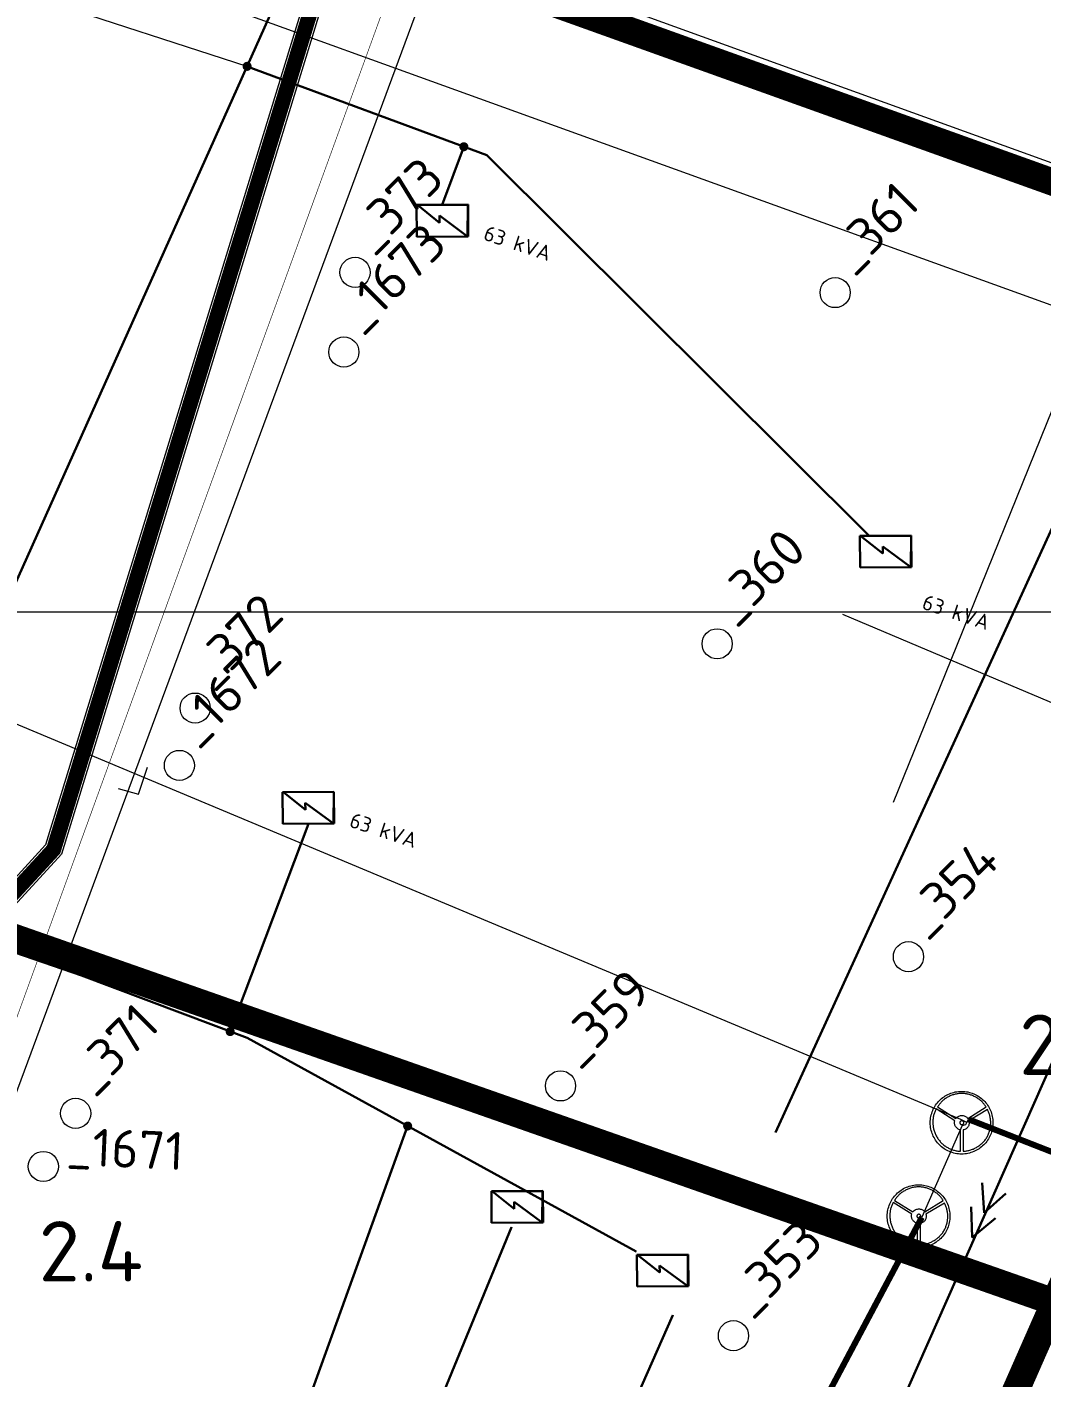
# Model space of a CAD drawing. Header units: millimetres. Extents: x 519 to 9564855, y -810 to 5021775.
# Drawn here: x 9532404 to 9532740, y 4998746.4 to 4999193.8 of the extents above; entities that cross this region are included whole.
import ezdxf

# ---------------------------------------------------------------- set-up
doc = ezdxf.new("R2010")
doc.units = ezdxf.units.MM
doc.header["$LTSCALE"] = 2
doc.header["$MEASUREMENT"] = 0
for name, color, linetype in [('FIBERGLASS', 212, 'Continuous'), ('GRID_PULKOVO', 7, 'Continuous'), ('OilColl&Flowlines', 3, 'Continuous'), ('OLD WELLS(dr.bfr2000)', 24, 'Continuous'), ('PPLINE_WAT', 7, 'WTR_LINE'), ('ROAD_ASF', 9, 'Continuous'), ('ROAD_GROUND', 9, 'Continuous')]:
    doc.layers.add(name, color=color, linetype=linetype)
for name, color, linetype, lineweight in [('SteamInjInfrastructure', 25, 'Continuous', 100), ('Оптиковолоконный кабель', 220, 'CAB6', 20), ('ТХ_Проект. НГ', 244, 'g_122_n', 50), ('Электро', 1, 'Continuous', 30), ('Электроснаб', 1, 'Continuous', 18), ('Электроснабжене', 1, 'Continuous', 18)]:
    doc.layers.add(name, color=color, linetype=linetype, lineweight=lineweight)
doc.styles.add('92051501$0$STANDARD', font='simplex.shx')
doc.styles.add('Elect', font='isocpeur.ttf')
doc.styles.add('Line_GUGK', font='')
doc.styles.get("Standard").update_dxf_attribs({"font": 'isocpeur.ttf', "width": 0.5})
doc.styles.get('Line_GUGK').set_extended_font_data('Bm431', italic=True)
doc.linetypes.add('CAB', pattern='A,0.7,-0.43403,["K",Standard,S=0.9,R=0,X=-0.4,Y=-0.3],-0.8', length=1.93403)
doc.linetypes.add('CAB6', pattern='A,0.9,-0.9,["6",Standard,S=0.9,R=0,X=-0.8,Y=-0.4],11', length=12.8)
doc.linetypes.add('g_122_n', pattern='A,2,-2,3,-0.6,["Н",Line_GUGK,S=2,R=0,X=0,Y=-1],-3,3,-2,8,-2,8,-2,6', length=41.6)
doc.linetypes.add('STM_LINE', pattern='A,0.5,-0.2,["S",92051501$0$STANDARD,S=0.1,R=0,X=-0.1,Y=-0.05],-0.05', length=0.75)
doc.linetypes.add('WTR_LINE', pattern='A,0.5,-0.2,["W",92051501$0$STANDARD,S=0.1,R=0,X=-0.1,Y=-0.05],-0.05', length=0.75)

msp = doc.modelspace()

# ---------------------------------------------------------------- linework, layer by layer
at = {"layer": 'FIBERGLASS', "linetype": 'ByBlock', "lineweight": 0, "ltscale": 50, "const_width": 0.2}
msp.add_lwpolyline([(9532370.78, 4998783.5), (9532685.1, 4999648.2), (9532806.3, 4999607.8), (9533065.2, 5000361.1), (9533175, 5000324)], dxfattribs=at)
at = {"layer": 'GRID_PULKOVO', "lineweight": 0}
msp.add_line((9519000, 4999000), (9533000, 4999000), dxfattribs=at)
at = {"layer": 'OilColl&Flowlines', "lineweight": 0}
for points in [[(9532713.437, 4998831.755), (9532326.537, 4998993.655), (9531716.037, 4999208.455), (9531285.237, 4999346.855), (9531274.437, 4999350.855), (9531275.137, 4999352.055)], [(9532713.71537, 4998841.08382), (9532713.71537, 4998841.08382), (9532714.24509, 4998841.07344), (9532714.76443, 4998841.03189), (9532715.28376, 4998840.95918), (9532715.79271, 4998840.87609), (9532716.29127, 4998840.75145), (9532716.77945, 4998840.61642), (9532717.26762, 4998840.45024), (9532717.73503, 4998840.26327), (9532718.19204, 4998840.05554), (9532718.63867, 4998839.82703), (9532719.07491, 4998839.57775), (9532719.50077, 4998839.3077), (9532719.90585, 4998839.01687), (9532720.30054, 4998838.70527), (9532720.67446, 4998838.38328), (9532721.038, 4998838.04052), (9532721.38076, 4998837.67698), (9532721.71314, 4998837.30306), (9532722.02474, 4998836.90837), (9532722.31557, 4998836.50329), (9532722.58562, 4998836.07743), (9532722.8349, 4998835.64119), (9532723.06341, 4998835.19456), (9532723.28153, 4998834.73754), (9532723.46849, 4998834.25976), (9532723.63468, 4998833.78197), (9532723.7697, 4998833.2834), (9532723.88396, 4998832.78484), (9532723.97744, 4998832.27589), (9532724.05015, 4998831.75656), (9532724.09169, 4998831.22684), (9532724.10208, 4998830.69711), (9532724.10208, 4998830.69711), (9532724.09169, 4998830.157), (9532724.05015, 4998829.62728), (9532723.97744, 4998829.10795), (9532723.88396, 4998828.599), (9532723.7697, 4998828.10044), (9532723.63468, 4998827.60187), (9532723.46849, 4998827.1137), (9532723.28153, 4998826.6463), (9532723.06341, 4998826.18928), (9532722.8349, 4998825.74265), (9532722.58562, 4998825.30641), (9532722.31557, 4998824.88056), (9532722.02474, 4998824.47547), (9532721.71314, 4998824.08078), (9532721.38076, 4998823.70686), (9532721.038, 4998823.34332), (9532720.67446, 4998823.00056), (9532720.30054, 4998822.67857), (9532719.90585, 4998822.36697), (9532719.50077, 4998822.07614), (9532719.07491, 4998821.80609), (9532718.63867, 4998821.55681), (9532718.19204, 4998821.3283), (9532717.73503, 4998821.12057), (9532717.26762, 4998820.93361), (9532716.77945, 4998820.77781), (9532716.29127, 4998820.63239), (9532715.79271, 4998820.51814), (9532715.28376, 4998820.42466), (9532714.76443, 4998820.36234), (9532714.24509, 4998820.32079), (9532713.71537, 4998820.3104), (9532713.71537, 4998820.3104), (9532713.17526, 4998820.32079), (9532712.64554, 4998820.36234), (9532712.1262, 4998820.42466), (9532711.61725, 4998820.51814), (9532711.1083, 4998820.63239), (9532710.62013, 4998820.77781), (9532710.13195, 4998820.93361), (9532709.66455, 4998821.12057), (9532709.19715, 4998821.3283), (9532708.75052, 4998821.55681), (9532708.31428, 4998821.80609), (9532707.89881, 4998822.07614), (9532707.49373, 4998822.36697), (9532707.09903, 4998822.67857), (9532706.72511, 4998823.00056), (9532706.36158, 4998823.34332), (9532706.01882, 4998823.70686), (9532705.68644, 4998824.08078), (9532705.38523, 4998824.47547), (9532705.0944, 4998824.88056), (9532704.82434, 4998825.30641), (9532704.57506, 4998825.74265), (9532704.34656, 4998826.18928), (9532704.13882, 4998826.6463), (9532703.95186, 4998827.1137), (9532703.79606, 4998827.60187), (9532703.65065, 4998828.10044), (9532703.53639, 4998828.599), (9532703.44291, 4998829.10795), (9532703.38059, 4998829.62728), (9532703.33904, 4998830.157), (9532703.32866, 4998830.69711), (9532703.32866, 4998830.69711), (9532703.33904, 4998831.22684), (9532703.38059, 4998831.75656), (9532703.44291, 4998832.27589), (9532703.53639, 4998832.78484), (9532703.65065, 4998833.2834), (9532703.79606, 4998833.78197), (9532703.95186, 4998834.25976), (9532704.13882, 4998834.73754), (9532704.34656, 4998835.19456), (9532704.57506, 4998835.64119), (9532704.82434, 4998836.07743), (9532705.0944, 4998836.50329), (9532705.38523, 4998836.90837), (9532705.68644, 4998837.30306), (9532706.01882, 4998837.67698), (9532706.36158, 4998838.04052), (9532706.72511, 4998838.38328), (9532707.09903, 4998838.70527), (9532707.49373, 4998839.01687), (9532707.89881, 4998839.3077), (9532708.31428, 4998839.57775), (9532708.75052, 4998839.82703), (9532709.19715, 4998840.05554), (9532709.66455, 4998840.26327), (9532710.13195, 4998840.45024), (9532710.62013, 4998840.61642), (9532711.1083, 4998840.75145), (9532711.61725, 4998840.87609), (9532712.1262, 4998840.95918), (9532712.64554, 4998841.03189), (9532713.17526, 4998841.07344), (9532713.71537, 4998841.08382)], [(9532711.84576, 4998832.12009), (9532711.84576, 4998832.12009), (9532712.0535, 4998832.36937), (9532712.29239, 4998832.5875), (9532712.55206, 4998832.76407), (9532712.81172, 4998832.8991), (9532713.09217, 4998832.99258), (9532713.38299, 4998833.06528), (9532713.67382, 4998833.09644), (9532713.96465, 4998833.09644), (9532714.24509, 4998833.06528), (9532714.52553, 4998833.00296), (9532714.7852, 4998832.91987), (9532715.02409, 4998832.80562), (9532715.2526, 4998832.67059), (9532715.43956, 4998832.5044), (9532715.60575, 4998832.32783), (9532715.74078, 4998832.12009), (9532721.82739, 4998835.93202), (9532721.82739, 4998835.93202), (9532721.68198, 4998836.17091), (9532721.51579, 4998836.39942), (9532721.3496, 4998836.62793), (9532721.17303, 4998836.85643), (9532720.98607, 4998837.07455), (9532720.79911, 4998837.29268), (9532720.59137, 4998837.50041), (9532720.38364, 4998837.70814), (9532720.16552, 4998837.90549), (9532719.9474, 4998838.10284), (9532719.7085, 4998838.2898), (9532719.46961, 4998838.46637), (9532719.23071, 4998838.64295), (9532718.98143, 4998838.80913), (9532718.72176, 4998838.97532), (9532718.4621, 4998839.12074), (9532718.19204, 4998839.26615), (9532717.92199, 4998839.41156), (9532717.64155, 4998839.5362), (9532717.3611, 4998839.66085), (9532717.08066, 4998839.7751), (9532716.78984, 4998839.87897), (9532716.49901, 4998839.97245), (9532716.20818, 4998840.05554), (9532715.90696, 4998840.13863), (9532715.60575, 4998840.20095), (9532715.30454, 4998840.26327), (9532714.99293, 4998840.31521), (9532714.69172, 4998840.34637), (9532714.38012, 4998840.37753), (9532714.06852, 4998840.38791), (9532713.75692, 4998840.3983), (9532713.75692, 4998840.3983), (9532713.44531, 4998840.38791), (9532713.13371, 4998840.37753), (9532712.82211, 4998840.34637), (9532712.51051, 4998840.31521), (9532712.2093, 4998840.26327), (9532711.90808, 4998840.21134), (9532711.60687, 4998840.14902), (9532711.31604, 4998840.07631), (9532711.01482, 4998839.98283), (9532710.73438, 4998839.88935), (9532710.44355, 4998839.79587), (9532710.16311, 4998839.68162), (9532709.89306, 4998839.55698), (9532709.623, 4998839.43234), (9532709.35295, 4998839.29731), (9532709.09328, 4998839.1519), (9532708.83361, 4998839.00648), (9532708.58433, 4998838.84029), (9532708.33505, 4998838.67411), (9532708.09616, 4998838.50792), (9532707.86765, 4998838.32096), (9532707.63914, 4998838.134), (9532707.42102, 4998837.94704), (9532707.2029, 4998837.7393), (9532706.99517, 4998837.53157), (9532706.79782, 4998837.32384), (9532706.61086, 4998837.10571), (9532706.4239, 4998836.87721), (9532706.24732, 4998836.6487), (9532706.07075, 4998836.42019), (9532705.91495, 4998836.1813), (9532705.75915, 4998835.93202), (9532711.84576, 4998832.12009)], [(9532713.31029, 4998828.30817), (9532713.31029, 4998828.30817), (9532713.07139, 4998828.39126), (9532712.84289, 4998828.48474), (9532712.61438, 4998828.60939), (9532712.40664, 4998828.74441), (9532712.2093, 4998828.90021), (9532712.03272, 4998829.0664), (9532711.86653, 4998829.25336), (9532711.73151, 4998829.45071), (9532711.60687, 4998829.65844), (9532711.503, 4998829.87656), (9532711.43029, 4998830.10507), (9532711.37836, 4998830.34397), (9532711.35759, 4998830.59325), (9532711.36797, 4998830.84253), (9532711.40952, 4998831.09181), (9532711.48223, 4998831.35148), (9532705.28136, 4998835.24649), (9532705.28136, 4998835.24649), (9532705.14633, 4998834.99721), (9532705.02169, 4998834.74793), (9532704.90744, 4998834.48826), (9532704.80357, 4998834.2286), (9532704.6997, 4998833.95854), (9532704.60622, 4998833.6781), (9532704.52313, 4998833.40805), (9532704.45042, 4998833.11722), (9532704.3881, 4998832.83678), (9532704.33617, 4998832.54595), (9532704.28424, 4998832.25512), (9532704.25308, 4998831.96429), (9532704.22192, 4998831.66308), (9532704.20114, 4998831.36186), (9532704.19076, 4998831.06065), (9532704.19076, 4998830.75943), (9532704.20114, 4998830.45822), (9532704.22192, 4998830.157), (9532704.24269, 4998829.8454), (9532704.28424, 4998829.54419), (9532704.32578, 4998829.24297), (9532704.3881, 4998828.94176), (9532704.45042, 4998828.64055), (9532704.52313, 4998828.33933), (9532704.60622, 4998828.03812), (9532704.6997, 4998827.74729), (9532704.80357, 4998827.45646), (9532704.91782, 4998827.16563), (9532705.04247, 4998826.8748), (9532705.17749, 4998826.59436), (9532705.32291, 4998826.31392), (9532705.47871, 4998826.03348), (9532705.47871, 4998826.03348), (9532705.63451, 4998825.76343), (9532705.81108, 4998825.50376), (9532705.97727, 4998825.24409), (9532706.16423, 4998824.99481), (9532706.36158, 4998824.75592), (9532706.55893, 4998824.51702), (9532706.75627, 4998824.28851), (9532706.97439, 4998824.07039), (9532707.18213, 4998823.86266), (9532707.41064, 4998823.65492), (9532707.63914, 4998823.45758), (9532707.87804, 4998823.27062), (9532708.11693, 4998823.08366), (9532708.35583, 4998822.91747), (9532708.60511, 4998822.75128), (9532708.86477, 4998822.59548), (9532709.11406, 4998822.43968), (9532709.38411, 4998822.30465), (9532709.64378, 4998822.16962), (9532709.91383, 4998822.04498), (9532710.18389, 4998821.93073), (9532710.46433, 4998821.82686), (9532710.73438, 4998821.723), (9532711.01482, 4998821.6399), (9532711.30565, 4998821.55681), (9532711.58609, 4998821.4841), (9532711.86653, 4998821.42178), (9532712.15736, 4998821.36985), (9532712.44819, 4998821.31791), (9532712.72863, 4998821.28675), (9532713.01946, 4998821.26598), (9532713.31029, 4998821.24521), (9532713.31029, 4998828.30817)], [(9532716.10431, 4998831.35148), (9532716.10431, 4998831.35148), (9532716.16663, 4998831.08142), (9532716.19779, 4998830.81137), (9532716.19779, 4998830.5517), (9532716.17702, 4998830.30242), (9532716.13547, 4998830.05314), (9532716.07315, 4998829.81424), (9532715.97967, 4998829.59612), (9532715.8758, 4998829.38839), (9532715.74078, 4998829.19104), (9532715.57459, 4998829.00408), (9532715.39802, 4998828.84828), (9532715.20067, 4998828.69248), (9532714.98255, 4998828.56784), (9532714.74365, 4998828.46397), (9532714.48399, 4998828.37049), (9532714.20354, 4998828.30817), (9532714.20354, 4998821.24521), (9532714.20354, 4998821.24521), (9532714.48399, 4998821.25559), (9532714.76443, 4998821.27637), (9532715.04487, 4998821.30753), (9532715.32531, 4998821.34907), (9532715.60575, 4998821.40101), (9532715.88619, 4998821.45294), (9532716.16663, 4998821.52565), (9532716.44707, 4998821.59836), (9532716.72751, 4998821.68145), (9532717.00796, 4998821.77493), (9532717.2884, 4998821.8788), (9532717.55845, 4998821.98266), (9532717.82851, 4998822.1073), (9532718.09856, 4998822.23194), (9532718.36862, 4998822.36697), (9532718.62828, 4998822.51239), (9532718.88795, 4998822.6578), (9532719.14762, 4998822.82399), (9532719.3969, 4998822.99017), (9532719.64618, 4998823.16675), (9532719.88507, 4998823.34332), (9532720.12397, 4998823.54067), (9532720.35248, 4998823.73802), (9532720.58098, 4998823.94575), (9532720.79911, 4998824.15349), (9532721.00684, 4998824.38199), (9532721.21457, 4998824.6105), (9532721.41192, 4998824.8494), (9532721.59888, 4998825.08829), (9532721.78584, 4998825.33757), (9532721.95203, 4998825.59724), (9532722.11822, 4998825.86729), (9532722.11822, 4998825.86729), (9532722.27402, 4998826.14773), (9532722.41943, 4998826.42818), (9532722.55446, 4998826.719), (9532722.6791, 4998826.99944), (9532722.78297, 4998827.29027), (9532722.88683, 4998827.59149), (9532722.98031, 4998827.88232), (9532723.06341, 4998828.17314), (9532723.13612, 4998828.47436), (9532723.20882, 4998828.77557), (9532723.26076, 4998829.0664), (9532723.3023, 4998829.36761), (9532723.33346, 4998829.66883), (9532723.36462, 4998829.97004), (9532723.37501, 4998830.26087), (9532723.3854, 4998830.56209), (9532723.3854, 4998830.8633), (9532723.36462, 4998831.15413), (9532723.34385, 4998831.44496), (9532723.31269, 4998831.74617), (9532723.28153, 4998832.037), (9532723.2296, 4998832.31744), (9532723.17766, 4998832.60827), (9532723.10496, 4998832.88871), (9532723.03225, 4998833.16915), (9532722.94915, 4998833.44959), (9532722.85567, 4998833.73003), (9532722.76219, 4998834.00009), (9532722.64794, 4998834.25976), (9532722.53369, 4998834.52981), (9532722.40905, 4998834.78948), (9532722.27402, 4998835.03876), (9532716.10431, 4998831.35148)], [(9532713.937, 4998829.755), (9532700.537, 4998799.355)], [(9532713.79846, 4998831.35148), (9532713.79846, 4998831.35148), (9532713.66344, 4998831.34109), (9532713.53879, 4998831.29954), (9532713.43493, 4998831.23722), (9532713.33106, 4998831.16452), (9532713.25835, 4998831.06065), (9532713.19603, 4998830.95678), (9532713.15449, 4998830.83214), (9532713.1441, 4998830.69711), (9532713.1441, 4998830.69711), (9532713.15449, 4998830.56209), (9532713.19603, 4998830.44783), (9532713.25835, 4998830.33358), (9532713.33106, 4998830.2401), (9532713.43493, 4998830.157), (9532713.53879, 4998830.10507), (9532713.66344, 4998830.06352), (9532713.79846, 4998830.05314), (9532713.79846, 4998830.05314), (9532713.93349, 4998830.06352), (9532714.04774, 4998830.10507), (9532714.162, 4998830.157), (9532714.25548, 4998830.2401), (9532714.33857, 4998830.33358), (9532714.3905, 4998830.44783), (9532714.43205, 4998830.56209), (9532714.44244, 4998830.69711), (9532714.44244, 4998830.69711), (9532714.43205, 4998830.83214), (9532714.3905, 4998830.95678), (9532714.33857, 4998831.06065), (9532714.25548, 4998831.16452), (9532714.162, 4998831.23722), (9532714.04774, 4998831.29954), (9532713.93349, 4998831.34109), (9532713.79846, 4998831.35148)], [(9532715.44997, 4998830.80218), (9532713.437, 4998831.755)], [(9532713.937, 4998829.755), (9532715.12154, 4998830.15118)], [(9532715.07907, 4998830.13697), (9532716.037, 4998831.855)], [(9532699.47089, 4998810.109), (9532699.47089, 4998810.109), (9532700.00061, 4998810.09862), (9532700.51994, 4998810.05707), (9532701.03928, 4998809.98436), (9532701.54823, 4998809.90127), (9532702.04679, 4998809.77663), (9532702.53497, 4998809.6416), (9532703.02314, 4998809.47541), (9532703.49054, 4998809.28845), (9532703.94756, 4998809.08072), (9532704.39419, 4998808.85221), (9532704.83043, 4998808.60293), (9532705.25628, 4998808.33288), (9532705.66136, 4998808.04205), (9532706.05606, 4998807.73045), (9532706.42998, 4998807.40846), (9532706.79352, 4998807.0657), (9532707.13628, 4998806.70216), (9532707.46865, 4998806.32824), (9532707.78025, 4998805.93355), (9532708.07108, 4998805.52846), (9532708.34114, 4998805.10261), (9532708.59042, 4998804.66637), (9532708.81892, 4998804.21974), (9532709.03705, 4998803.76272), (9532709.22401, 4998803.28493), (9532709.39019, 4998802.80715), (9532709.52522, 4998802.30858), (9532709.63948, 4998801.81002), (9532709.73296, 4998801.30107), (9532709.80566, 4998800.78174), (9532709.84721, 4998800.25201), (9532709.8576, 4998799.72229), (9532709.8576, 4998799.72229), (9532709.84721, 4998799.18218), (9532709.80566, 4998798.65246), (9532709.73296, 4998798.13313), (9532709.63948, 4998797.62418), (9532709.52522, 4998797.12562), (9532709.39019, 4998796.62705), (9532709.22401, 4998796.13888), (9532709.03705, 4998795.67148), (9532708.81892, 4998795.21446), (9532708.59042, 4998794.76783), (9532708.34114, 4998794.33159), (9532708.07108, 4998793.90573), (9532707.78025, 4998793.50065), (9532707.46865, 4998793.10596), (9532707.13628, 4998792.73204), (9532706.79352, 4998792.3685), (9532706.42998, 4998792.02574), (9532706.05606, 4998791.70375), (9532705.66136, 4998791.39215), (9532705.25628, 4998791.10132), (9532704.83043, 4998790.83127), (9532704.39419, 4998790.58199), (9532703.94756, 4998790.35348), (9532703.49054, 4998790.14575), (9532703.02314, 4998789.95878), (9532702.53497, 4998789.80298), (9532702.04679, 4998789.65757), (9532701.54823, 4998789.54332), (9532701.03928, 4998789.44984), (9532700.51994, 4998789.38752), (9532700.00061, 4998789.34597), (9532699.47089, 4998789.33558), (9532699.47089, 4998789.33558), (9532698.93078, 4998789.34597), (9532698.40105, 4998789.38752), (9532697.88172, 4998789.44984), (9532697.37277, 4998789.54332), (9532696.86382, 4998789.65757), (9532696.37565, 4998789.80298), (9532695.88747, 4998789.95878), (9532695.42007, 4998790.14575), (9532694.95267, 4998790.35348), (9532694.50604, 4998790.58199), (9532694.0698, 4998790.83127), (9532693.65433, 4998791.10132), (9532693.24925, 4998791.39215), (9532692.85455, 4998791.70375), (9532692.48063, 4998792.02574), (9532692.11709, 4998792.3685), (9532691.77433, 4998792.73204), (9532691.44196, 4998793.10596), (9532691.14074, 4998793.50065), (9532690.84992, 4998793.90573), (9532690.57986, 4998794.33159), (9532690.33058, 4998794.76783), (9532690.10207, 4998795.21446), (9532689.89434, 4998795.67148), (9532689.70738, 4998796.13888), (9532689.55158, 4998796.62705), (9532689.40616, 4998797.12562), (9532689.29191, 4998797.62418), (9532689.19843, 4998798.13313), (9532689.13611, 4998798.65246), (9532689.09456, 4998799.18218), (9532689.08418, 4998799.72229), (9532689.08418, 4998799.72229), (9532689.09456, 4998800.25201), (9532689.13611, 4998800.78174), (9532689.19843, 4998801.30107), (9532689.29191, 4998801.81002), (9532689.40616, 4998802.30858), (9532689.55158, 4998802.80715), (9532689.70738, 4998803.28493), (9532689.89434, 4998803.76272), (9532690.10207, 4998804.21974), (9532690.33058, 4998804.66637), (9532690.57986, 4998805.10261), (9532690.84992, 4998805.52846), (9532691.14074, 4998805.93355), (9532691.44196, 4998806.32824), (9532691.77433, 4998806.70216), (9532692.11709, 4998807.0657), (9532692.48063, 4998807.40846), (9532692.85455, 4998807.73045), (9532693.24925, 4998808.04205), (9532693.65433, 4998808.33288), (9532694.0698, 4998808.60293), (9532694.50604, 4998808.85221), (9532694.95267, 4998809.08072), (9532695.42007, 4998809.28845), (9532695.88747, 4998809.47541), (9532696.37565, 4998809.6416), (9532696.86382, 4998809.77663), (9532697.37277, 4998809.90127), (9532697.88172, 4998809.98436), (9532698.40105, 4998810.05707), (9532698.93078, 4998810.09862), (9532699.47089, 4998810.109)], [(9532697.60128, 4998801.14527), (9532697.60128, 4998801.14527), (9532697.80901, 4998801.39455), (9532698.04791, 4998801.61267), (9532698.30757, 4998801.78925), (9532698.56724, 4998801.92428), (9532698.84768, 4998802.01776), (9532699.13851, 4998802.09046), (9532699.42934, 4998802.12162), (9532699.72017, 4998802.12162), (9532700.00061, 4998802.09046), (9532700.28105, 4998802.02814), (9532700.54072, 4998801.94505), (9532700.77961, 4998801.83079), (9532701.00812, 4998801.69577), (9532701.19508, 4998801.52958), (9532701.36127, 4998801.35301), (9532701.49629, 4998801.14527), (9532707.58291, 4998804.95719), (9532707.58291, 4998804.95719), (9532707.43749, 4998805.19609), (9532707.27131, 4998805.4246), (9532707.10512, 4998805.6531), (9532706.92854, 4998805.88161), (9532706.74158, 4998806.09973), (9532706.55462, 4998806.31785), (9532706.34689, 4998806.52559), (9532706.13915, 4998806.73332), (9532705.92103, 4998806.93067), (9532705.70291, 4998807.12802), (9532705.46402, 4998807.31498), (9532705.22512, 4998807.49155), (9532704.98623, 4998807.66813), (9532704.73695, 4998807.83431), (9532704.47728, 4998808.0005), (9532704.21761, 4998808.14591), (9532703.94756, 4998808.29133), (9532703.6775, 4998808.43674), (9532703.39706, 4998808.56138), (9532703.11662, 4998808.68602), (9532702.83618, 4998808.80028), (9532702.54535, 4998808.90414), (9532702.25452, 4998808.99763), (9532701.9637, 4998809.08072), (9532701.66248, 4998809.16381), (9532701.36127, 4998809.22613), (9532701.06005, 4998809.28845), (9532700.74845, 4998809.34039), (9532700.44724, 4998809.37155), (9532700.13563, 4998809.40271), (9532699.82403, 4998809.41309), (9532699.51243, 4998809.42348), (9532699.51243, 4998809.42348), (9532699.20083, 4998809.41309), (9532698.88923, 4998809.40271), (9532698.57763, 4998809.37155), (9532698.26603, 4998809.34039), (9532697.96481, 4998809.28845), (9532697.6636, 4998809.23652), (9532697.36238, 4998809.1742), (9532697.07156, 4998809.10149), (9532696.77034, 4998809.00801), (9532696.4899, 4998808.91453), (9532696.19907, 4998808.82105), (9532695.91863, 4998808.7068), (9532695.64858, 4998808.58216), (9532695.37852, 4998808.45752), (9532695.10847, 4998808.32249), (9532694.8488, 4998808.17708), (9532694.58913, 4998808.03166), (9532694.33985, 4998807.86547), (9532694.09057, 4998807.69929), (9532693.85168, 4998807.5331), (9532693.62317, 4998807.34614), (9532693.39466, 4998807.15918), (9532693.17654, 4998806.97222), (9532692.95842, 4998806.76448), (9532692.75068, 4998806.55675), (9532692.55334, 4998806.34901), (9532692.36638, 4998806.13089), (9532692.17941, 4998805.90239), (9532692.00284, 4998805.67388), (9532691.82627, 4998805.44537), (9532691.67047, 4998805.20648), (9532691.51467, 4998804.95719), (9532697.60128, 4998801.14527)], [(9532699.0658, 4998797.33335), (9532699.0658, 4998797.33335), (9532698.82691, 4998797.41644), (9532698.5984, 4998797.50992), (9532698.36989, 4998797.63456), (9532698.16216, 4998797.76959), (9532697.96481, 4998797.92539), (9532697.78824, 4998798.09158), (9532697.62205, 4998798.27854), (9532697.48702, 4998798.47589), (9532697.36238, 4998798.68362), (9532697.25852, 4998798.90174), (9532697.18581, 4998799.13025), (9532697.13388, 4998799.36914), (9532697.1131, 4998799.61843), (9532697.12349, 4998799.86771), (9532697.16504, 4998800.11699), (9532697.23774, 4998800.37666), (9532691.03688, 4998804.27167), (9532691.03688, 4998804.27167), (9532690.90185, 4998804.02239), (9532690.77721, 4998803.77311), (9532690.66295, 4998803.51344), (9532690.55909, 4998803.25377), (9532690.45522, 4998802.98372), (9532690.36174, 4998802.70328), (9532690.27865, 4998802.43322), (9532690.20594, 4998802.1424), (9532690.14362, 4998801.86196), (9532690.09169, 4998801.57113), (9532690.03975, 4998801.2803), (9532690.00859, 4998800.98947), (9532689.97743, 4998800.68826), (9532689.95666, 4998800.38704), (9532689.94627, 4998800.08583), (9532689.94627, 4998799.78461), (9532689.95666, 4998799.4834), (9532689.97743, 4998799.18218), (9532689.99821, 4998798.87058), (9532690.03975, 4998798.56937), (9532690.0813, 4998798.26815), (9532690.14362, 4998797.96694), (9532690.20594, 4998797.66572), (9532690.27865, 4998797.36451), (9532690.36174, 4998797.06329), (9532690.45522, 4998796.77247), (9532690.55909, 4998796.48164), (9532690.67334, 4998796.19081), (9532690.79798, 4998795.89998), (9532690.93301, 4998795.61954), (9532691.07842, 4998795.3391), (9532691.23422, 4998795.05866), (9532691.23422, 4998795.05866), (9532691.39002, 4998794.78861), (9532691.5666, 4998794.52894), (9532691.73279, 4998794.26927), (9532691.91975, 4998794.01999), (9532692.11709, 4998793.78109), (9532692.31444, 4998793.5422), (9532692.51179, 4998793.31369), (9532692.72991, 4998793.09557), (9532692.93764, 4998792.88784), (9532693.16615, 4998792.6801), (9532693.39466, 4998792.48276), (9532693.63355, 4998792.29579), (9532693.87245, 4998792.10883), (9532694.11134, 4998791.94265), (9532694.36062, 4998791.77646), (9532694.62029, 4998791.62066), (9532694.86957, 4998791.46486), (9532695.13963, 4998791.32983), (9532695.39929, 4998791.1948), (9532695.66935, 4998791.07016), (9532695.9394, 4998790.95591), (9532696.21985, 4998790.85204), (9532696.4899, 4998790.74817), (9532696.77034, 4998790.66508), (9532697.06117, 4998790.58199), (9532697.34161, 4998790.50928), (9532697.62205, 4998790.44696), (9532697.91288, 4998790.39503), (9532698.20371, 4998790.34309), (9532698.48415, 4998790.31193), (9532698.77498, 4998790.29116), (9532699.0658, 4998790.27039), (9532699.0658, 4998797.33335)], [(9532701.85983, 4998800.37666), (9532701.85983, 4998800.37666), (9532701.92215, 4998800.1066), (9532701.95331, 4998799.83655), (9532701.95331, 4998799.57688), (9532701.93254, 4998799.3276), (9532701.89099, 4998799.07832), (9532701.82867, 4998798.83942), (9532701.73519, 4998798.6213), (9532701.63132, 4998798.41357), (9532701.49629, 4998798.21622), (9532701.33011, 4998798.02926), (9532701.15353, 4998797.87346), (9532700.95619, 4998797.71766), (9532700.73806, 4998797.59302), (9532700.49917, 4998797.48915), (9532700.2395, 4998797.39567), (9532699.95906, 4998797.33335), (9532699.95906, 4998790.27039), (9532699.95906, 4998790.27039), (9532700.2395, 4998790.28077), (9532700.51994, 4998790.30155), (9532700.80038, 4998790.33271), (9532701.08083, 4998790.37425), (9532701.36127, 4998790.42619), (9532701.64171, 4998790.47812), (9532701.92215, 4998790.55083), (9532702.20259, 4998790.62353), (9532702.48303, 4998790.70663), (9532702.76347, 4998790.80011), (9532703.04391, 4998790.90398), (9532703.31397, 4998791.00784), (9532703.58402, 4998791.13248), (9532703.85408, 4998791.25712), (9532704.12413, 4998791.39215), (9532704.3838, 4998791.53756), (9532704.64347, 4998791.68298), (9532704.90314, 4998791.84917), (9532705.15242, 4998792.01535), (9532705.4017, 4998792.19193), (9532705.64059, 4998792.3685), (9532705.87949, 4998792.56585), (9532706.10799, 4998792.7632), (9532706.3365, 4998792.97093), (9532706.55462, 4998793.17867), (9532706.76236, 4998793.40717), (9532706.97009, 4998793.63568), (9532707.16744, 4998793.87457), (9532707.3544, 4998794.11347), (9532707.54136, 4998794.36275), (9532707.70755, 4998794.62242), (9532707.87373, 4998794.89247), (9532707.87373, 4998794.89247), (9532708.02953, 4998795.17291), (9532708.17495, 4998795.45335), (9532708.30998, 4998795.74418), (9532708.43462, 4998796.02462), (9532708.53848, 4998796.31545), (9532708.64235, 4998796.61667), (9532708.73583, 4998796.90749), (9532708.81892, 4998797.19832), (9532708.89163, 4998797.49954), (9532708.96434, 4998797.80075), (9532709.01627, 4998798.09158), (9532709.05782, 4998798.39279), (9532709.08898, 4998798.69401), (9532709.12014, 4998798.99522), (9532709.13053, 4998799.28605), (9532709.14091, 4998799.58727), (9532709.14091, 4998799.88848), (9532709.12014, 4998800.17931), (9532709.09937, 4998800.47014), (9532709.06821, 4998800.77135), (9532709.03705, 4998801.06218), (9532708.98511, 4998801.34262), (9532708.93318, 4998801.63345), (9532708.86047, 4998801.91389), (9532708.78776, 4998802.19433), (9532708.70467, 4998802.47477), (9532708.61119, 4998802.75521), (9532708.51771, 4998803.02527), (9532708.40346, 4998803.28493), (9532708.2892, 4998803.55499), (9532708.16456, 4998803.81466), (9532708.02953, 4998804.06394), (9532701.85983, 4998800.37666)], [(9532699.55398, 4998800.37666), (9532699.55398, 4998800.37666), (9532699.41895, 4998800.36627), (9532699.29431, 4998800.32472), (9532699.19044, 4998800.2624), (9532699.08658, 4998800.18969), (9532699.01387, 4998800.08583), (9532698.95155, 4998799.98196), (9532698.91, 4998799.85732), (9532698.89962, 4998799.72229), (9532698.89962, 4998799.72229), (9532698.91, 4998799.58727), (9532698.95155, 4998799.47301), (9532699.01387, 4998799.35876), (9532699.08658, 4998799.26528), (9532699.19044, 4998799.18218), (9532699.29431, 4998799.13025), (9532699.41895, 4998799.0887), (9532699.55398, 4998799.07832), (9532699.55398, 4998799.07832), (9532699.68901, 4998799.0887), (9532699.80326, 4998799.13025), (9532699.91751, 4998799.18218), (9532700.01099, 4998799.26528), (9532700.09409, 4998799.35876), (9532700.14602, 4998799.47301), (9532700.18757, 4998799.58727), (9532700.19796, 4998799.72229), (9532700.19796, 4998799.72229), (9532700.18757, 4998799.85732), (9532700.14602, 4998799.98196), (9532700.09409, 4998800.08583), (9532700.01099, 4998800.18969), (9532699.91751, 4998800.2624), (9532699.80326, 4998800.32472), (9532699.68901, 4998800.36627), (9532699.55398, 4998800.37666)]]:
    msp.add_lwpolyline(points, dxfattribs=at)
at = {"layer": 'OilColl&Flowlines', "lineweight": 0, "const_width": 2}
for points in [[(9532716.01939, 4998831.82343), (9532908.337, 4998756.555), (9532897.537, 4998729.055), (9532896.337, 4998725.755)], [(9530900.35441, 4995690.43429), (9531761.937, 4997130.955), (9532309.337, 4998062.555), (9532700.537, 4998799.355)]]:
    msp.add_lwpolyline(points, dxfattribs=at)
at = {"layer": 'OLD WELLS(dr.bfr2000)', "lineweight": 0}
for centre in [(9532512.7, 4999112.5), (9532671.8, 4999105.8), (9532509, 4999086.1), (9532632.7, 4998989.4), (9532459.7, 4998968.1), (9532454.5, 4998949.1), (9532696.1, 4998885.7), (9532580.8, 4998842.9), (9532420.1, 4998833.8), (9532409.4, 4998816.2), (9532638.1, 4998760.1)]:
    msp.add_circle(centre, 5, dxfattribs=at)
at = {"layer": 'PPLINE_WAT', "color": 5, "lineweight": 0, "ltscale": 2}
msp.add_lwpolyline([(9529678.04536, 4999710.05417), (9530509.067, 4999861.038), (9530574.027, 4999857.44), (9530635.798, 4999849.551), (9530710.92893, 4999832.69702), (9530791.425, 4999806.726), (9532887.30423, 4999049.66301), (9532891.568, 4999047.93), (9533000, 4999292.00293)], dxfattribs=at)
at = {"layer": 'ROAD_ASF', "lineweight": 0}
for points in [[(9527474.32311, 5000617.56906), (9528116.89056, 5000310.63684), (9528226.81042, 5000254.72721), (9528337.76363, 5000207.62802), (9528423.33384, 5000175.53919), (9528508.23721, 5000140.55539), (9528831.91636, 4999991.29355), (9528958.52373, 4999929.76891), (9529199.19997, 4999816.72519), (9529420.2383, 4999714.80045), (9529519.78295, 4999725.69735), (9530586.07899, 4999915.82845), (9531035.1768, 4999767.30001), (9531137.77581, 4999727.02189), (9531247.69257, 4999681.75617), (9532796.3991, 4999126.78216), (9532853.27595, 4999098.34373), (9532865.72759, 4999063.50198), (9532802.29469, 4998894.888), (9532387.6961, 4997953.31546)], [(9531558.66169, 4999563.94777), (9532794.037, 4999121.255), (9532848.437, 4999094.055), (9532859.337, 4999063.555), (9532796.737, 4998897.155), (9532382.20487, 4997955.73339)]]:
    msp.add_lwpolyline(points, dxfattribs=at)
at = {"layer": 'ROAD_GROUND', "color": 8, "lineweight": 0, "const_width": 9}
for points in [[(9527473.0333, 5000614.86048), (9528115.56378, 5000307.94592), (9528225.54274, 5000252.00623), (9528336.65031, 5000204.84151), (9528422.23542, 5000172.7471), (9528507.0371, 5000137.8052), (9528830.63248, 4999988.58199), (9528957.24834, 4999927.05352), (9529197.94374, 4999814.00088), (9529419.73765, 4999711.72773), (9529520.20998, 4999722.72618), (9530585.85799, 4999912.74173), (9531034.1569, 4999764.47751), (9531136.65641, 4999724.23844), (9531246.61478, 4999678.95558), (9532795.21805, 4999124.01858), (9532850.85648, 4999096.19937), (9532862.5323, 4999063.52849), (9532799.51584, 4998896.0215), (9532384.95048, 4997954.52443)], [(9531366.94235, 4999635.83659), (9531247.78, 4999295.99), (9532744.55468, 4998771.20215)]]:
    msp.add_lwpolyline(points, dxfattribs=at)
at = {"layer": 'ROAD_GROUND', "lineweight": 0}
for points in [[(9532502.9601, 4999225.56148), (9532410.137, 4998922.755), (9532389.537, 4998900.405)], [(9532508.69662, 4999223.80299), (9532415.47361, 4998919.69193), (9532394.78559, 4998897.24643)]]:
    msp.add_lwpolyline(points, dxfattribs=at)
at = {"layer": 'ROAD_GROUND', "lineweight": 0, "const_width": 5}
msp.add_lwpolyline([(9532505.82836, 4999224.68223), (9532412.80531, 4998921.22347), (9532392.16129, 4998898.82572)], dxfattribs=at)
at = {"layer": 'SteamInjInfrastructure', "color": 6, "linetype": 'STM_LINE', "lineweight": 0, "ltscale": 15}
for p, q in [((9532373.42612, 4998768.12663), (9532675.849, 4999584.183)), ((9532442.01568, 4998942.90051, 0), (9532443.94488, 4998948.51744, 0)), ((9532434.14672, 4998941.46336, 0), (9532440.98656, 4998939.59655, 0)), ((9532440.98656, 4998939.59655, 0), (9532442.01568, 4998942.90051, 0))]:
    msp.add_line(p, q, dxfattribs=at)
at = {"layer": 'Оптиковолоконный кабель', "linetype": 'CAB', "lineweight": 0, "ltscale": 0.5, "elevation": -37.2261}
msp.add_lwpolyline([(9534217.7939, 4997630.0899), (9533869.2489, 4997728.4439), (9533518.5075, 4997826.5581), (9532813.3617, 4998024.5259), (9532539.2376, 4998104.3616), (9532472.6436, 4998126.0021), (9532470.4211, 4998139.4908), (9532699.1827, 4998659.6071), (9532863.5241, 4999041.1755), (9532870.8227, 4999081.1421), (9532851.5813, 4999108.5696), (9532818.6079, 4999121.6734), (9532531.8171, 4999225.3627), (9532095.0405, 4999382.6577), (9531675.2934, 4999531.54), (9531490.1621, 4999598.2241), (9531158.3562, 4999721.9177)], dxfattribs=at)
at = {"layer": 'ТХ_Проект. НГ', "color": 3, "linetype": 'ByBlock', "lineweight": 0, "ltscale": 0.3}
for p, q in [((9532710.1447, 4998983.9459, -25.1423), (9532674.30753, 4998999.06576, -25.1423)), ((9532760.02599, 4998962.87097, -25.1423), (9532710.1447, 4998983.9459, -25.1423))]:
    msp.add_line(p, q, dxfattribs=at)
at = {"layer": 'ТХ_Проект. НГ', "color": 3, "linetype": 'ByBlock', "lineweight": 0, "ltscale": 0.3, "elevation": -25.1602}
msp.add_lwpolyline([(9532756.9286, 4999020.8586), (9532769.6795, 4999047.8939), (9532773.2568, 4999058.7036), (9532743.8809, 4999067.2543), (9532710.1447, 4998983.9459), (9532691.03607, 4998936.75892)], dxfattribs=at)
at = {"layer": 'Электро'}
for p, q in [((9533000.18214, 4999430.22753), (9531486.31914, 4996009.5866)), ((9532353.91134, 4998906.43992, 0), (9532556.82514, 4999358.94094, 0)), ((9532476.92944, 4999180.77225, 0), (9532556.37704, 4999151.30579, -0.00004)), ((9532556.37704, 4999151.30579, -0.00004), (9532682.96915, 4999025.24082, 0)), ((9532533.10168, 4999134.83936), (9532550.15011, 4999134.94369)), ((9532533.16638, 4999124.26701), (9532533.10168, 4999134.83936)), ((9532550.05285, 4999134.84524), (9532533.45726, 4999134.74368)), ((9532533.45726, 4999134.74368), (9532540.66903, 4999128.91645)), ((9532549.97916, 4999124.40278), (9532550.05285, 4999134.84524)), ((9532550.15011, 4999134.94369), (9532550.21481, 4999124.37134)), ((9532540.66903, 4999128.91645), (9532540.6545, 4999131.29168)), ((9532540.6545, 4999131.29168), (9532549.97916, 4999124.40278)), ((9532550.21481, 4999124.37134), (9532533.16638, 4999124.26701)), ((9532749.09096, 4999039.70985, -0.00006), (9532652.03602, 4998827.41012, -0.00006)), ((9532680.00783, 4999025.2227, 0), (9532697.05626, 4999025.32703, 0)), ((9532680.07253, 4999014.65035, 0), (9532680.00783, 4999025.2227, 0)), ((9532696.95901, 4999025.22858, 0), (9532680.36341, 4999025.12702, 0)), ((9532680.36341, 4999025.12702, 0), (9532687.57519, 4999019.29979, 0)), ((9532687.57519, 4999019.29979, 0), (9532687.56065, 4999021.67502, 0)), ((9532687.56065, 4999021.67502, 0), (9532696.88531, 4999014.78612, 0)), ((9532696.88531, 4999014.78612, 0), (9532696.95901, 4999025.22858, 0)), ((9532697.05626, 4999025.32703, 0), (9532697.12096, 4999014.75468, 0)), ((9532697.12096, 4999014.75468, 0), (9532680.07253, 4999014.65035, 0)), ((9532488.66668, 4998940.28748), (9532505.71511, 4998940.39182)), ((9532488.73138, 4998929.71513), (9532488.66668, 4998940.28748)), ((9532505.61786, 4998940.29337), (9532489.02226, 4998940.1918)), ((9532489.02226, 4998940.1918), (9532496.23404, 4998934.36457)), ((9532496.23404, 4998934.36457), (9532496.2195, 4998936.7398)), ((9532496.2195, 4998936.7398), (9532505.54417, 4998929.85091)), ((9532505.54417, 4998929.85091), (9532505.61786, 4998940.29337)), ((9532505.71511, 4998940.39182), (9532505.77981, 4998929.81947)), ((9532505.77981, 4998929.81947), (9532488.73138, 4998929.71513)), ((9532422.08057, 4998879.43098, 0), (9532352.53992, 4998903.34563, 0)), ((9532557.88886, 4998808.04891, 0), (9532574.93729, 4998808.15324, 0)), ((9532557.95356, 4998797.47656, 0), (9532557.88886, 4998808.04891, 0)), ((9532574.84004, 4998808.05479, 0), (9532558.24444, 4998807.95323, 0)), ((9532558.24444, 4998807.95323, 0), (9532565.45622, 4998802.126, 0)), ((9532574.76635, 4998797.61233, 0), (9532574.84004, 4998808.05479, 0)), ((9532574.93729, 4998808.15324, 0), (9532575.00199, 4998797.58089, 0)), ((9532721.23712, 4998800.79548), (9532720.57389, 4998810.82262)), ((9532728.36467, 4998807.23991), (9532721.23712, 4998800.79548)), ((9532565.45622, 4998802.126, 0), (9532565.44168, 4998804.50123, 0)), ((9532565.44168, 4998804.50123, 0), (9532574.76635, 4998797.61233, 0)), ((9532716.88345, 4998802.79758), (9532717.2121, 4998792.64653)), ((9532717.2121, 4998792.64653), (9532724.90337, 4998799.1095)), ((9532575.00199, 4998797.58089, 0), (9532557.95356, 4998797.47656, 0)), ((9532606.09065, 4998786.94482, 0), (9532623.13908, 4998787.04915, 0)), ((9532606.15536, 4998776.37246, 0), (9532606.09065, 4998786.94482, 0)), ((9532623.04183, 4998786.9507, 0), (9532606.44623, 4998786.84914, 0)), ((9532606.44623, 4998786.84914, 0), (9532613.65801, 4998781.0219, 0)), ((9532622.96814, 4998776.50824, 0), (9532623.04183, 4998786.9507, 0)), ((9532623.13908, 4998787.04915, 0), (9532623.20379, 4998776.4768, 0)), ((9532613.65801, 4998781.0219, 0), (9532613.64347, 4998783.39714, 0)), ((9532613.64347, 4998783.39714, 0), (9532622.96814, 4998776.50824, 0)), ((9532623.20379, 4998776.4768, 0), (9532606.15536, 4998776.37246, 0))]:
    msp.add_line(p, q, dxfattribs=at)
at = {"layer": 'Электро', "ltscale": 25}
for p, q in [((9532541.62589, 4999134.89152), (9532548.76142, 4999154.13036, -0.00003)), ((9532497.2556, 4998929.7673), (9532471.3257, 4998860.8915, 0))]:
    msp.add_line(p, q, dxfattribs=at)
at = {"layer": 'Электро', "ltscale": 10}
for p, q in [((9532422.08057, 4998879.43098, 0), (9532476.93946, 4998858.77807, 0)), ((9532476.93946, 4998858.77807, 0), (9532605.91201, 4998788.04021, 0)), ((9532435.01058, 4998566.79427), (9532530.13578, 4998829.60137)), ((9532564.59149, 4998796.08949, 0), (9532533.21874, 4998719.97096, 0)), ((9532618.06828, 4998766.92128), (9532569.80188, 4998658.02926))]:
    msp.add_line(p, q, dxfattribs=at)
at = {"layer": 'Электро', "ltscale": 25}
for centre, start, end in [((9532476.92889, 4999180.77244, 0), 162, 342), ((9532476.92889, 4999180.77244, 0), 342, 162), ((9532471.3257, 4998860.8915, 0), 162, 342), ((9532471.3257, 4998860.8915, 0), 342, 162)]:
    msp.add_arc(centre, 1, start, end, dxfattribs=at)
at = {"layer": 'Электроснаб', "color": 1, "linetype": 'ByBlock', "lineweight": 0}
for p, q in [((9533000.18214, 4999430.22753), (9531486.31914, 4996009.5866)), ((9532353.91134, 4998906.43992, 0), (9532556.82514, 4999358.94094, 0)), ((9532476.92944, 4999180.77225, 0), (9532556.37704, 4999151.30579, -0.00004)), ((9532556.37704, 4999151.30579, -0.00004), (9532682.96915, 4999025.24082, 0)), ((9532533.10168, 4999134.83936), (9532550.15011, 4999134.94369)), ((9532533.16638, 4999124.26701), (9532533.10168, 4999134.83936)), ((9532550.05285, 4999134.84524), (9532533.45726, 4999134.74368)), ((9532533.45726, 4999134.74368), (9532540.66903, 4999128.91645)), ((9532549.97916, 4999124.40278), (9532550.05285, 4999134.84524)), ((9532550.15011, 4999134.94369), (9532550.21481, 4999124.37134)), ((9532540.66903, 4999128.91645), (9532540.6545, 4999131.29168)), ((9532540.6545, 4999131.29168), (9532549.97916, 4999124.40278)), ((9532550.21481, 4999124.37134), (9532533.16638, 4999124.26701)), ((9532749.09096, 4999039.70985, -0.00006), (9532652.03602, 4998827.41012, -0.00006)), ((9532680.00783, 4999025.2227, 0), (9532697.05626, 4999025.32703, 0)), ((9532680.07253, 4999014.65035, 0), (9532680.00783, 4999025.2227, 0)), ((9532696.95901, 4999025.22858, 0), (9532680.36341, 4999025.12702, 0)), ((9532680.36341, 4999025.12702, 0), (9532687.57519, 4999019.29979, 0)), ((9532687.57519, 4999019.29979, 0), (9532687.56065, 4999021.67502, 0)), ((9532687.56065, 4999021.67502, 0), (9532696.88531, 4999014.78612, 0)), ((9532696.88531, 4999014.78612, 0), (9532696.95901, 4999025.22858, 0)), ((9532697.05626, 4999025.32703, 0), (9532697.12096, 4999014.75468, 0)), ((9532697.12096, 4999014.75468, 0), (9532680.07253, 4999014.65035, 0)), ((9532488.66668, 4998940.28748), (9532505.71511, 4998940.39182)), ((9532488.73138, 4998929.71513), (9532488.66668, 4998940.28748)), ((9532505.61786, 4998940.29337), (9532489.02226, 4998940.1918)), ((9532489.02226, 4998940.1918), (9532496.23404, 4998934.36457)), ((9532496.23404, 4998934.36457), (9532496.2195, 4998936.7398)), ((9532496.2195, 4998936.7398), (9532505.54417, 4998929.85091)), ((9532505.54417, 4998929.85091), (9532505.61786, 4998940.29337)), ((9532505.71511, 4998940.39182), (9532505.77981, 4998929.81947)), ((9532505.77981, 4998929.81947), (9532488.73138, 4998929.71513)), ((9532422.08057, 4998879.43098, 0), (9532352.53992, 4998903.34563, 0)), ((9532557.88886, 4998808.04891, 0), (9532574.93729, 4998808.15324, 0)), ((9532557.95356, 4998797.47656, 0), (9532557.88886, 4998808.04891, 0)), ((9532574.84004, 4998808.05479, 0), (9532558.24444, 4998807.95323, 0)), ((9532558.24444, 4998807.95323, 0), (9532565.45622, 4998802.126, 0)), ((9532574.76635, 4998797.61233, 0), (9532574.84004, 4998808.05479, 0)), ((9532574.93729, 4998808.15324, 0), (9532575.00199, 4998797.58089, 0)), ((9532721.23712, 4998800.79548), (9532720.57389, 4998810.82262)), ((9532728.36467, 4998807.23991), (9532721.23712, 4998800.79548)), ((9532565.45622, 4998802.126, 0), (9532565.44168, 4998804.50123, 0)), ((9532565.44168, 4998804.50123, 0), (9532574.76635, 4998797.61233, 0)), ((9532716.88345, 4998802.79758), (9532717.2121, 4998792.64653)), ((9532717.2121, 4998792.64653), (9532724.90337, 4998799.1095)), ((9532575.00199, 4998797.58089, 0), (9532557.95356, 4998797.47656, 0)), ((9532606.09065, 4998786.94482, 0), (9532623.13908, 4998787.04915, 0)), ((9532606.15536, 4998776.37246, 0), (9532606.09065, 4998786.94482, 0)), ((9532623.04183, 4998786.9507, 0), (9532606.44623, 4998786.84914, 0)), ((9532606.44623, 4998786.84914, 0), (9532613.65801, 4998781.0219, 0)), ((9532622.96814, 4998776.50824, 0), (9532623.04183, 4998786.9507, 0)), ((9532623.13908, 4998787.04915, 0), (9532623.20379, 4998776.4768, 0)), ((9532613.65801, 4998781.0219, 0), (9532613.64347, 4998783.39714, 0)), ((9532613.64347, 4998783.39714, 0), (9532622.96814, 4998776.50824, 0)), ((9532623.20379, 4998776.4768, 0), (9532606.15536, 4998776.37246, 0))]:
    msp.add_line(p, q, dxfattribs=at)
at = {"layer": 'Электроснаб', "color": 1, "linetype": 'ByBlock', "lineweight": 0, "ltscale": 25}
for p, q in [((9532541.62589, 4999134.89152), (9532548.76142, 4999154.13036, -0.00003)), ((9532497.2556, 4998929.7673), (9532471.3257, 4998860.8915, 0))]:
    msp.add_line(p, q, dxfattribs=at)
at = {"layer": 'Электроснаб', "color": 1, "linetype": 'ByBlock', "lineweight": 0, "ltscale": 10}
for p, q in [((9532422.08057, 4998879.43098, 0), (9532476.93946, 4998858.77807, 0)), ((9532476.93946, 4998858.77807, 0), (9532605.91201, 4998788.04021, 0)), ((9532435.01058, 4998566.79427), (9532530.13578, 4998829.60137)), ((9532564.59149, 4998796.08949, 0), (9532533.21874, 4998719.97096, 0)), ((9532618.06828, 4998766.92128), (9532569.80188, 4998658.02926))]:
    msp.add_line(p, q, dxfattribs=at)
at = {"layer": 'Электроснаб', "color": 1, "linetype": 'ByBlock', "lineweight": 0, "ltscale": 25}
for centre, start, end in [((9532476.92889, 4999180.77244, 0), 162, 342), ((9532476.92889, 4999180.77244, 0), 342, 162), ((9532471.3257, 4998860.8915, 0), 162, 342), ((9532471.3257, 4998860.8915, 0), 342, 162)]:
    msp.add_arc(centre, 1, start, end, dxfattribs=at)
at = {"layer": 'Электроснабжене', "color": 1, "linetype": 'ByBlock', "lineweight": 0}
for p, q in [((9534101.79379, 5001919.36816), (9531486.31914, 4996009.5866)), ((9532533.10168, 4999134.83936), (9532550.15011, 4999134.94369)), ((9532533.16638, 4999124.26701), (9532533.10168, 4999134.83936)), ((9532550.05285, 4999134.84524), (9532533.45726, 4999134.74368)), ((9532533.45726, 4999134.74368), (9532540.66903, 4999128.91645)), ((9532549.97916, 4999124.40278), (9532550.05285, 4999134.84524)), ((9532550.15011, 4999134.94369), (9532550.21481, 4999124.37134)), ((9532540.66903, 4999128.91645), (9532540.6545, 4999131.29168)), ((9532540.6545, 4999131.29168), (9532549.97916, 4999124.40278)), ((9532550.21481, 4999124.37134), (9532533.16638, 4999124.26701)), ((9532749.09096, 4999039.70985, -0.00006), (9532652.03602, 4998827.41012, -0.00006)), ((9532680.00783, 4999025.2227, 0), (9532697.05626, 4999025.32703, 0)), ((9532680.07253, 4999014.65035, 0), (9532680.00783, 4999025.2227, 0)), ((9532696.95901, 4999025.22858, 0), (9532680.36341, 4999025.12702, 0)), ((9532680.36341, 4999025.12702, 0), (9532687.57519, 4999019.29979, 0)), ((9532687.57519, 4999019.29979, 0), (9532687.56065, 4999021.67502, 0)), ((9532687.56065, 4999021.67502, 0), (9532696.88531, 4999014.78612, 0)), ((9532696.88531, 4999014.78612, 0), (9532696.95901, 4999025.22858, 0)), ((9532697.05626, 4999025.32703, 0), (9532697.12096, 4999014.75468, 0)), ((9532697.12096, 4999014.75468, 0), (9532680.07253, 4999014.65035, 0)), ((9532488.66668, 4998940.28748), (9532505.71511, 4998940.39182)), ((9532488.73138, 4998929.71513), (9532488.66668, 4998940.28748)), ((9532505.61786, 4998940.29337), (9532489.02226, 4998940.1918)), ((9532489.02226, 4998940.1918), (9532496.23404, 4998934.36457)), ((9532496.23404, 4998934.36457), (9532496.2195, 4998936.7398)), ((9532496.2195, 4998936.7398), (9532505.54417, 4998929.85091)), ((9532505.54417, 4998929.85091), (9532505.61786, 4998940.29337)), ((9532505.71511, 4998940.39182), (9532505.77981, 4998929.81947)), ((9532505.77981, 4998929.81947), (9532488.73138, 4998929.71513)), ((9532557.88886, 4998808.04891, 0), (9532574.93729, 4998808.15324, 0)), ((9532557.95356, 4998797.47656, 0), (9532557.88886, 4998808.04891, 0)), ((9532574.84004, 4998808.05479, 0), (9532558.24444, 4998807.95323, 0)), ((9532558.24444, 4998807.95323, 0), (9532565.45622, 4998802.126, 0)), ((9532574.76635, 4998797.61233, 0), (9532574.84004, 4998808.05479, 0)), ((9532574.93729, 4998808.15324, 0), (9532575.00199, 4998797.58089, 0)), ((9532721.23712, 4998800.79548), (9532720.57389, 4998810.82262)), ((9532728.36467, 4998807.23991), (9532721.23712, 4998800.79548)), ((9532565.45622, 4998802.126, 0), (9532565.44168, 4998804.50123, 0)), ((9532565.44168, 4998804.50123, 0), (9532574.76635, 4998797.61233, 0)), ((9532716.88345, 4998802.79758), (9532717.2121, 4998792.64653)), ((9532717.2121, 4998792.64653), (9532724.90337, 4998799.1095)), ((9532575.00199, 4998797.58089, 0), (9532557.95356, 4998797.47656, 0)), ((9532606.09065, 4998786.94482, 0), (9532623.13908, 4998787.04915, 0)), ((9532606.15536, 4998776.37246, 0), (9532606.09065, 4998786.94482, 0)), ((9532623.04183, 4998786.9507, 0), (9532606.44623, 4998786.84914, 0)), ((9532606.44623, 4998786.84914, 0), (9532613.65801, 4998781.0219, 0)), ((9532622.96814, 4998776.50824, 0), (9532623.04183, 4998786.9507, 0)), ((9532623.13908, 4998787.04915, 0), (9532623.20379, 4998776.4768, 0)), ((9532613.65801, 4998781.0219, 0), (9532613.64347, 4998783.39714, 0)), ((9532613.64347, 4998783.39714, 0), (9532622.96814, 4998776.50824, 0)), ((9532623.20379, 4998776.4768, 0), (9532606.15536, 4998776.37246, 0))]:
    msp.add_line(p, q, dxfattribs=at)
at = {"layer": 'Электроснабжене', "color": 1, "lineweight": 0, "ltscale": 50}
for p, q in [((9532353.91134, 4998906.43992, 0), (9532556.82514, 4999358.94094, 0)), ((9532476.92889, 4999180.77244, 0), (9532408.78216, 4999202.91465, 0)), ((9532476.92944, 4999180.77225, 0), (9532556.37704, 4999151.30579, -0.00004)), ((9532541.62589, 4999134.89152), (9532548.76142, 4999154.13036, -0.00003)), ((9532556.37704, 4999151.30579, -0.00004), (9532682.96915, 4999025.24082, 0)), ((9532497.2556, 4998929.7673), (9532471.3257, 4998860.8915, 0)), ((9532422.08057, 4998879.43098, 0), (9532352.53992, 4998903.34563, 0)), ((9532422.08057, 4998879.43098, 0), (9532476.93946, 4998858.77807, 0)), ((9532476.93946, 4998858.77807, 0), (9532605.91201, 4998788.04021, 0)), ((9532435.01058, 4998566.79427), (9532530.13578, 4998829.60137))]:
    msp.add_line(p, q, dxfattribs=at)
at = {"layer": 'Электроснабжене', "color": 1, "linetype": 'ByBlock', "lineweight": 0, "ltscale": 10}
for p, q in [((9532564.59149, 4998796.08949, 0), (9532533.21874, 4998719.97096, 0)), ((9532618.06828, 4998766.92128), (9532569.80188, 4998658.02926))]:
    msp.add_line(p, q, dxfattribs=at)
at = {"layer": 'Электроснабжене', "color": 1, "lineweight": 0, "ltscale": 50, "const_width": 1.5}
for points, elevation in [([(9532476.21615, 4999181.00402, 1), (9532477.64273, 4999180.54049, 1)], 0), ([(9532548.04813, 4999154.36212, 1), (9532549.47471, 4999153.8986, 1)], -0.00003), ([(9532470.61241, 4998861.12326, 1), (9532472.03899, 4998860.65974, 1)], 0)]:
    msp.add_lwpolyline(points, format="xyb", close=True, dxfattribs=dict(at, elevation=elevation))
msp.add_lwpolyline([(9532529.42249, 4998829.83313, 1), (9532530.84907, 4998829.36961, 1)], format="xyb", close=True, dxfattribs=at)
at = {"layer": 'Электроснабжене', "color": 1, "linetype": 'ByBlock', "lineweight": 0, "ltscale": 25}
for start, end in [(162, 342), (342, 162)]:
    msp.add_arc((9532471.3257, 4998860.8915, 0), 1, start, end, dxfattribs=at)

# ---------------------------------------------------------------- texts
at = {"layer": 'OilColl&Flowlines', "lineweight": 0, "style": 'Elect'}
msp.add_text('2.3', height=20, rotation=0, dxfattribs=at).set_placement((9532732.77839, 4998846.55749))
at = {"layer": 'OLD WELLS(dr.bfr2000)', "lineweight": 0, "style": 'Elect'}
for s, rotation, p in [(' _373', 44.9999999, (9532512.7, 4999112.5)), (' _361', 44.9999999, (9532671.8, 4999105.8)), (' _1673', 44.9999999, (9532509, 4999086.1)), (' _360', 44.9999999, (9532632.7, 4998989.4)), (' _372', 44.9999999, (9532459.7, 4998968.1)), (' _1672', 44.9999999, (9532454.5, 4998949.1)), (' _354', 44.9999999, (9532696.1, 4998885.7)), (' _359', 44.9999999, (9532580.8, 4998842.9)), (' _371', 44.9999999, (9532420.1, 4998833.8)), (' _1671', 357.543962, (9532408.97906, 4998816.99426)), (' _353', 44.9999999, (9532638.1, 4998760.1))]:
    msp.add_text(s, height=12.5, rotation=rotation, dxfattribs=at).set_placement(p)
at = {"layer": 'SteamInjInfrastructure', "color": 6, "linetype": 'STM_LINE', "lineweight": 0, "ltscale": 15, "style": 'Elect'}
msp.add_text('2.4', height=20, rotation=0, dxfattribs=at).set_placement((9532407.8605, 4998778.08106))
at = {"layer": 'Электро'}
for p in [(9532554.8953, 4999123.39777, -0.00006), (9532700.2313, 4999001.10539, -0.00006), (9532510.4603, 4998928.84589, -0.00006)]:
    msp.add_text('63 kVA', height=5, rotation=341.691556, dxfattribs=at).set_placement(p)
at = {"layer": 'Электроснаб', "color": 1, "linetype": 'ByBlock', "lineweight": 0}
for p in [(9532554.8953, 4999123.39777, -0.00006), (9532700.2313, 4999001.10539, -0.00006), (9532510.4603, 4998928.84589, -0.00006)]:
    msp.add_text('63 kVA', height=5, rotation=341.691556, dxfattribs=at).set_placement(p)
at = {"layer": 'Электроснабжене', "color": 1, "linetype": 'ByBlock', "lineweight": 0}
for p in [(9532554.8953, 4999123.39777, -0.00006), (9532700.2313, 4999001.10539, -0.00006), (9532510.4603, 4998928.84589, -0.00006)]:
    msp.add_text('63 kVA', height=5, rotation=341.691556, dxfattribs=at).set_placement(p)

doc.saveas('drawing.dxf')
